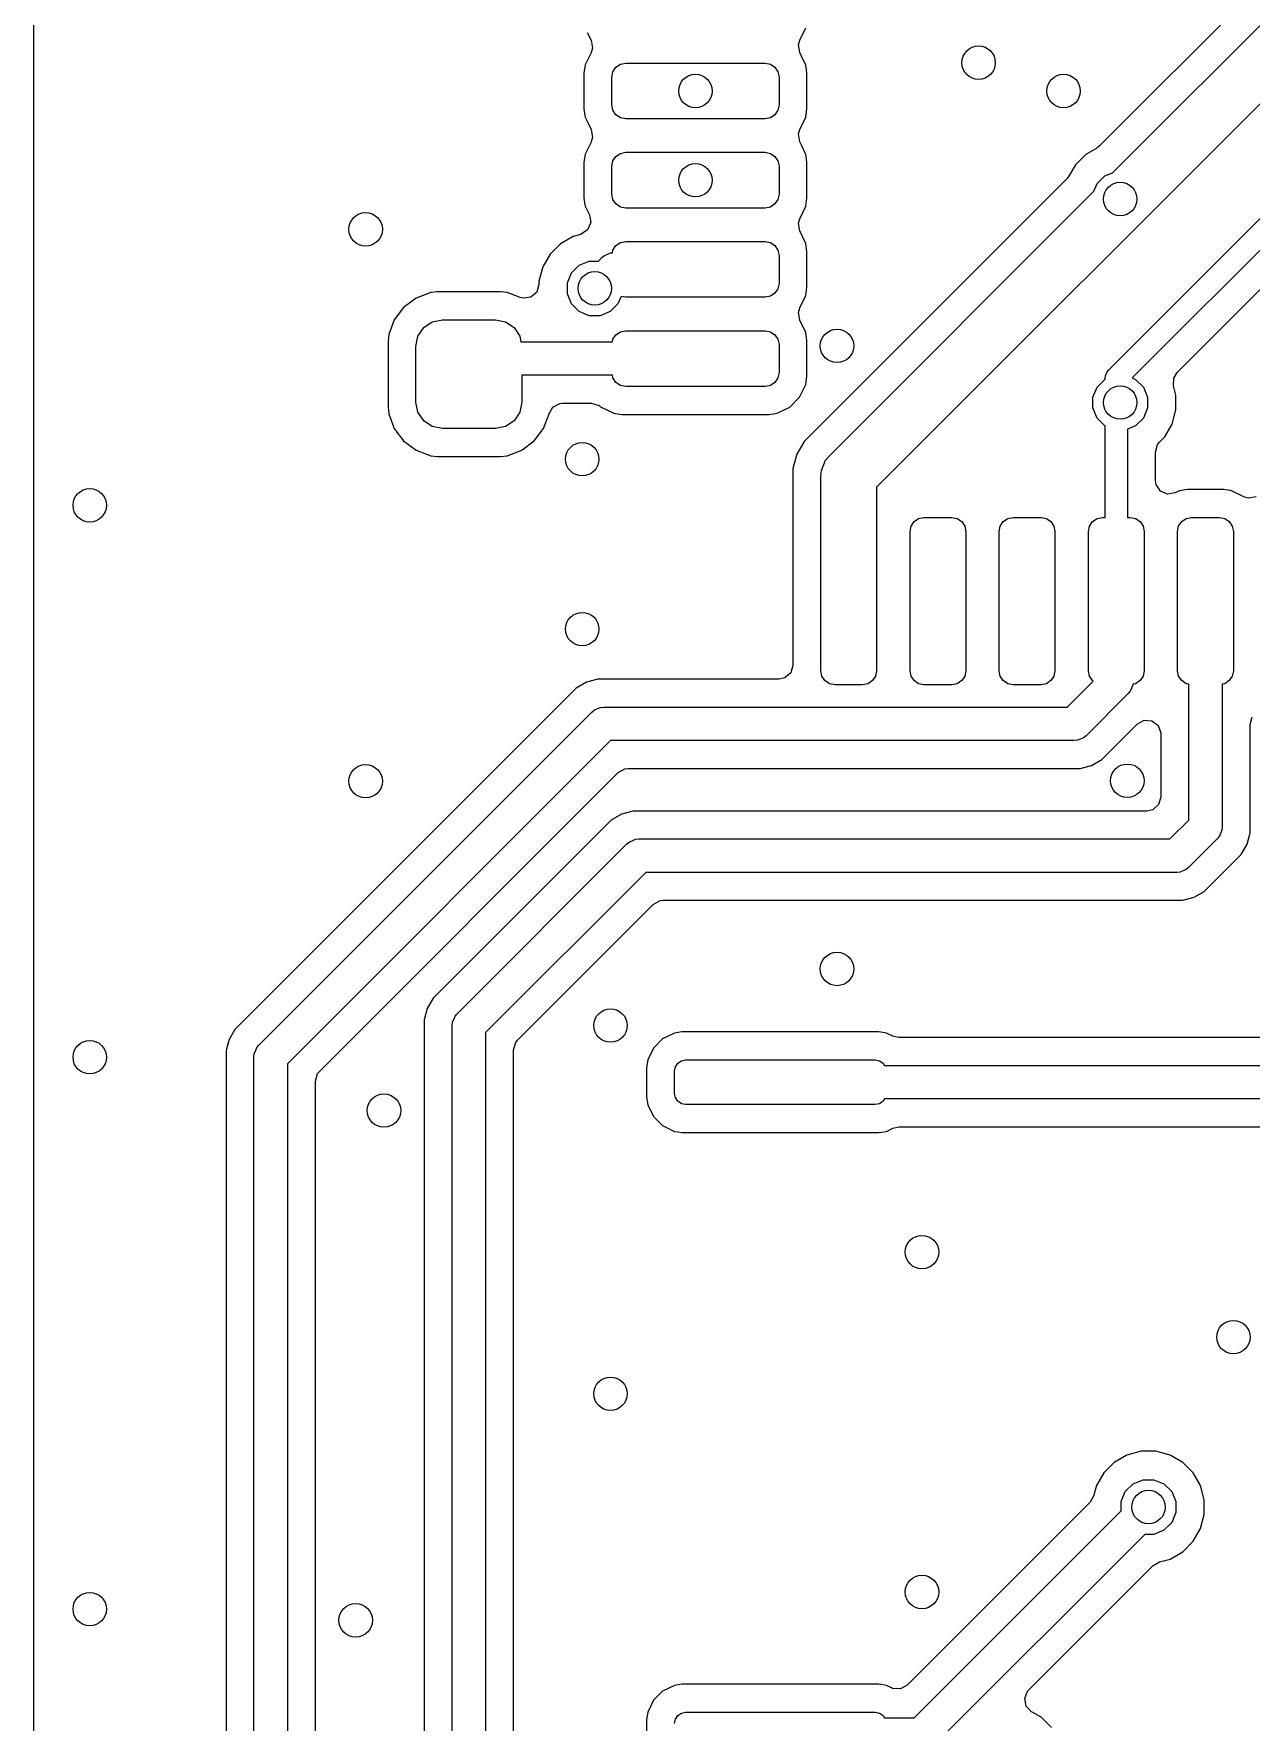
# Model space of a CAD drawing. Extents: x 117 to 217, y -143 to -43.
# Drawn here: x 117 to 127.92, y -108.86 to -93.72 of the extents above; entities that cross this region are included whole.
import ezdxf

# ---------------------------------------------------------------- set-up
doc = ezdxf.new("R2010")
doc.units = 0
doc.layers.add('BLACK', color=7, linetype='CONTINUOUS')

msp = doc.modelspace()

# ---------------------------------------------------------------- linework, layer by layer
at = {"layer": 'BLACK', "linetype": 'CONTINUOUS'}
for p, q in [((117.0005, -102.844013), (117.0005, -58.377309)), ((128.991348, -92.296836), (126.561433, -94.726751)), ((126.675743, -94.966702), (129.23801, -92.404435)), ((129.658827, -92.690727), (124.561, -97.788554)), ((121.965792, -93.707837), (122.000845, -93.779539)), ((123.871154, -93.77954), (123.925866, -93.667625)), ((122.000846, -93.888459), (121.999098, -93.892034)), ((122.000845, -93.779539), (122.000846, -93.77954)), ((122.000846, -93.77954), (122.012605, -93.848413)), ((122.012605, -93.848413), (122.000846, -93.888459)), ((123.859394, -93.819588), (123.871154, -93.77954)), ((123.871153, -93.888459), (123.859394, -93.819588)), ((123.900019, -93.947504), (123.871153, -93.888459)), ((121.946134, -94.000375), (121.9355, -94.073364)), ((121.999098, -93.892034), (121.946134, -94.000373)), ((121.946134, -94.000373), (121.946134, -94.000375)), ((122.195515, -94.061165), (122.222612, -94.020612)), ((122.222612, -94.020612), (122.263165, -93.993515)), ((122.263165, -93.993515), (122.311, -93.984)), ((122.311, -93.984), (123.561, -93.984)), ((123.561, -93.984), (123.608835, -93.993515)), ((123.608835, -93.993515), (123.649388, -94.020612)), ((123.649388, -94.020612), (123.676485, -94.061165)), ((123.925864, -94.000371), (123.900019, -93.947504)), ((123.925866, -94.000375), (123.925864, -94.000371)), ((123.9365, -94.073364), (123.925866, -94.000375)), ((121.9355, -94.073364), (121.9355, -94.394636)), ((122.186, -94.109), (122.195515, -94.061165)), ((122.186, -94.359), (122.186, -94.109)), ((123.676485, -94.061165), (123.686, -94.109)), ((123.686, -94.109), (123.686, -94.359)), ((123.9365, -94.394636), (123.9365, -94.073364)), ((121.9355, -94.394636), (121.944614, -94.457198)), ((121.944614, -94.457198), (121.946134, -94.467626)), ((121.946134, -94.467626), (121.973437, -94.523475)), ((122.195515, -94.406835), (122.186, -94.359)), ((122.222612, -94.447388), (122.195515, -94.406835)), ((122.263165, -94.474485), (122.222612, -94.447388)), ((122.311, -94.484), (122.263165, -94.474485)), ((123.561, -94.484), (122.311, -94.484)), ((123.608835, -94.474485), (123.561, -94.484)), ((123.649388, -94.447388), (123.608835, -94.474485)), ((123.676485, -94.406835), (123.649388, -94.447388)), ((123.686, -94.359), (123.676485, -94.406835)), ((123.871154, -94.57954), (123.925866, -94.467625)), ((123.925866, -94.467625), (123.9365, -94.394636)), ((121.973437, -94.523475), (122.000845, -94.579539)), ((122.000845, -94.579539), (122.000846, -94.57954)), ((122.000846, -94.57954), (122.012605, -94.648413)), ((123.859394, -94.619588), (123.871154, -94.57954)), ((123.871153, -94.688459), (123.859394, -94.619588)), ((121.999098, -94.692034), (121.946134, -94.800373)), ((122.000846, -94.688459), (121.999098, -94.692034)), ((122.012605, -94.648413), (122.000846, -94.688459)), ((122.222612, -94.820612), (122.263165, -94.793515)), ((122.263165, -94.793515), (122.311, -94.784)), ((122.311, -94.784), (123.561, -94.784)), ((123.561, -94.784), (123.608835, -94.793515)), ((123.608835, -94.793515), (123.649388, -94.820612)), ((123.889873, -94.726751), (123.871153, -94.688459)), ((123.924127, -94.796818), (123.889873, -94.726751)), ((123.925866, -94.800375), (123.924127, -94.796818)), ((126.535754, -94.746456), (126.438689, -94.802498)), ((126.561433, -94.726751), (126.535754, -94.746456)), ((121.945824, -94.8025), (121.9355, -94.873364)), ((121.9355, -94.873364), (121.9355, -95.194636)), ((121.946134, -94.800373), (121.945824, -94.8025)), ((122.186, -94.909), (122.195515, -94.861165)), ((122.186, -95.159), (122.186, -94.909)), ((122.195515, -94.861165), (122.222612, -94.820612)), ((123.649388, -94.820612), (123.676485, -94.861165)), ((123.676485, -94.861165), (123.686, -94.909)), ((123.686, -94.909), (123.686, -95.159)), ((123.9365, -94.873364), (123.925866, -94.800375)), ((123.9365, -95.194636), (123.9365, -94.873364)), ((126.345498, -94.895689), (126.289456, -94.992754)), ((126.345502, -94.895683), (126.345498, -94.895689)), ((126.438683, -94.802502), (126.345502, -94.895683)), ((126.438689, -94.802498), (126.438683, -94.802502)), ((126.640289, -96.738289), (128.508499, -94.870079)), ((126.269751, -95.018433), (124.003686, -97.2845)), ((126.289456, -94.992754), (126.269751, -95.018433)), ((126.509702, -95.132743), (126.538133, -95.064107)), ((126.538133, -95.064107), (126.607107, -94.995133)), ((126.607107, -94.995133), (126.675743, -94.966702)), ((128.64992, -95.0115), (126.85406, -96.807361)), ((121.9355, -95.194636), (121.944292, -95.254982)), ((122.195515, -95.206835), (122.186, -95.159)), ((122.222612, -95.247388), (122.195515, -95.206835)), ((122.263165, -95.274485), (122.222612, -95.247388)), ((123.649388, -95.247388), (123.608835, -95.274485)), ((123.676485, -95.206835), (123.649388, -95.247388)), ((123.686, -95.159), (123.676485, -95.206835)), ((123.925866, -95.267625), (123.9365, -95.194636)), ((124.134223, -97.508223), (126.509702, -95.132743)), ((121.944292, -95.254982), (121.946134, -95.267626)), ((121.946134, -95.267626), (121.98442, -95.345941)), ((121.98442, -95.345941), (121.996178, -95.414814)), ((122.311, -95.284), (122.263165, -95.274485)), ((123.561, -95.284), (122.311, -95.284)), ((123.608835, -95.274485), (123.561, -95.284)), ((123.859394, -95.419588), (123.871154, -95.37954)), ((123.871154, -95.37954), (123.925866, -95.267625)), ((127.25635, -96.75933), (128.686862, -95.328819)), ((121.839649, -95.537717), (121.725523, -95.603608)), ((121.839651, -95.537716), (121.839649, -95.537716)), ((121.839649, -95.537716), (121.839649, -95.537717)), ((121.905124, -95.520172), (121.839651, -95.537716)), ((121.91107, -95.518418), (121.905124, -95.520172)), ((121.968835, -95.479111), (121.91107, -95.518418)), ((121.996178, -95.414814), (121.968835, -95.479111)), ((123.871153, -95.488459), (123.859394, -95.419588)), ((123.925866, -95.600375), (123.871153, -95.488459)), ((121.632337, -95.696794), (121.566445, -95.81092)), ((121.632339, -95.696791), (121.632337, -95.696794)), ((121.72552, -95.60361), (121.632339, -95.696791)), ((121.725523, -95.603608), (121.72552, -95.60361)), ((122.11961, -95.709279), (122.151284, -95.696159)), ((122.151284, -95.696159), (122.173681, -95.686882)), ((122.173681, -95.686882), (122.190733, -95.685202)), ((122.190733, -95.685202), (122.195515, -95.661165)), ((122.195515, -95.661165), (122.222612, -95.620612)), ((122.222612, -95.620612), (122.263165, -95.593515)), ((122.263165, -95.593515), (122.311, -95.584)), ((122.311, -95.584), (123.561, -95.584)), ((123.561, -95.584), (123.608835, -95.593515)), ((123.608835, -95.593515), (123.649388, -95.620612)), ((123.649388, -95.620612), (123.676485, -95.661165)), ((123.676485, -95.661165), (123.686, -95.709)), ((123.9365, -95.673364), (123.925866, -95.600375)), ((123.9365, -95.994636), (123.9365, -95.673364)), ((121.566445, -95.81092), (121.532337, -95.938216)), ((121.82497, -95.865215), (121.893944, -95.796241)), ((121.893944, -95.796241), (121.984064, -95.758912)), ((121.984064, -95.758912), (122.065901, -95.758912)), ((122.065901, -95.758912), (122.096879, -95.727934)), ((122.096879, -95.727934), (122.11961, -95.709279)), ((123.686, -95.709), (123.686, -95.959)), ((121.532337, -95.970341), (121.512652, -96.03738)), ((121.532337, -95.938216), (121.532337, -95.970341)), ((121.787641, -95.955335), (121.82497, -95.865215)), ((121.787641, -96.052881), (121.787641, -95.955335)), ((123.676485, -96.006835), (123.649388, -96.047388)), ((123.686, -95.959), (123.676485, -96.006835)), ((123.925866, -96.067625), (123.9365, -95.994636)), ((120.430219, -96.091289), (120.317884, -96.175384)), ((120.5617, -96.042248), (120.430219, -96.091289)), ((120.619809, -96.036), (120.5617, -96.042248)), ((120.619826, -96.036), (120.619809, -96.036)), ((121.188174, -96.036), (120.619826, -96.036)), ((121.18819, -96.036), (121.188174, -96.036)), ((121.2463, -96.042249), (121.18819, -96.036)), ((121.365004, -96.086523), (121.2463, -96.042249)), ((121.39069, -96.093079), (121.365004, -96.086523)), ((121.459848, -96.083135), (121.39069, -96.093079)), ((121.512652, -96.03738), (121.459848, -96.083135)), ((121.82497, -96.143001), (121.787641, -96.052881)), ((121.893944, -96.211975), (121.82497, -96.143001)), ((122.240704, -96.143001), (122.17173, -96.211975)), ((122.268633, -96.075572), (122.240704, -96.143001)), ((122.311, -96.084), (122.268633, -96.075572)), ((123.561, -96.084), (122.311, -96.084)), ((123.608835, -96.074485), (123.561, -96.084)), ((123.649388, -96.047388), (123.608835, -96.074485)), ((123.871154, -96.17954), (123.925866, -96.067625)), ((120.233789, -96.287719), (120.184748, -96.4192)), ((120.317884, -96.175384), (120.233789, -96.287719)), ((120.498562, -96.356062), (120.575613, -96.304579)), ((120.575613, -96.304579), (120.6665, -96.2865)), ((120.6665, -96.2865), (121.1415, -96.2865)), ((121.1415, -96.2865), (121.232387, -96.304579)), ((121.232387, -96.304579), (121.309438, -96.356062)), ((121.984064, -96.249304), (121.893944, -96.211975)), ((122.08161, -96.249304), (121.984064, -96.249304)), ((122.17173, -96.211975), (122.08161, -96.249304)), ((123.859394, -96.219588), (123.871154, -96.17954)), ((123.871153, -96.288459), (123.859394, -96.219588)), ((123.925866, -96.400375), (123.871153, -96.288459)), ((120.184748, -96.4192), (120.1785, -96.477309)), ((120.429, -96.524), (120.447079, -96.433113)), ((120.447079, -96.433113), (120.498562, -96.356062)), ((121.309438, -96.356062), (121.360921, -96.433113)), ((121.360921, -96.433113), (121.371043, -96.484)), ((122.190973, -96.484), (122.195515, -96.461165)), ((122.195515, -96.461165), (122.222612, -96.420612)), ((122.222612, -96.420612), (122.263165, -96.393515)), ((122.263165, -96.393515), (122.311, -96.384)), ((122.311, -96.384), (123.561, -96.384)), ((123.561, -96.384), (123.608835, -96.393515)), ((123.608835, -96.393515), (123.649388, -96.420612)), ((123.649388, -96.420612), (123.676485, -96.461165)), ((123.676485, -96.461165), (123.686, -96.509)), ((123.9365, -96.473364), (123.925866, -96.400375)), ((120.1785, -96.477309), (120.1785, -97.07069)), ((120.429, -97.024), (120.429, -96.524)), ((121.371043, -96.484), (122.190973, -96.484)), ((123.686, -96.509), (123.686, -96.759)), ((123.9365, -96.794636), (123.9365, -96.473364)), ((123.686, -96.759), (123.676485, -96.806835)), ((126.612921, -96.789491), (126.627853, -96.753443)), ((126.627853, -96.753443), (126.640289, -96.738289)), ((127.225921, -96.809253), (127.25635, -96.75933)), ((122.190973, -96.784), (121.379, -96.784)), ((121.379, -96.784), (121.379, -97.024)), ((122.195515, -96.806835), (122.190973, -96.784)), ((122.222612, -96.847388), (122.195515, -96.806835)), ((122.263165, -96.874485), (122.222612, -96.847388)), ((122.311, -96.884), (122.263165, -96.874485)), ((123.561, -96.884), (122.311, -96.884)), ((123.608835, -96.874485), (123.561, -96.884)), ((123.649388, -96.847388), (123.608835, -96.874485)), ((123.676485, -96.806835), (123.649388, -96.847388)), ((123.897759, -96.925118), (123.925866, -96.867625)), ((123.925866, -96.867625), (123.9365, -96.794636)), ((126.500804, -96.979227), (126.538133, -96.889107)), ((126.538133, -96.889107), (126.607107, -96.820133)), ((126.607107, -96.820133), (126.611, -96.81852)), ((126.611, -96.809), (126.612921, -96.789491)), ((126.611, -96.81852), (126.611, -96.809)), ((126.85406, -96.807361), (126.884893, -96.820133)), ((126.884893, -96.820133), (126.953867, -96.889107)), ((126.953867, -96.889107), (126.991196, -96.979227)), ((127.224258, -96.879099), (127.225921, -96.809253)), ((127.2465, -96.962108), (127.224258, -96.879099)), ((120.447079, -97.114887), (120.429, -97.024)), ((121.379, -97.024), (121.360921, -97.114887)), ((121.657545, -97.069269), (121.719455, -97.036883)), ((121.719455, -97.036883), (121.743648, -97.0345)), ((121.743648, -97.0345), (122.0041, -97.0345)), ((122.0041, -97.0345), (122.071139, -97.054185)), ((122.071139, -97.054185), (122.085574, -97.065817)), ((122.085574, -97.065817), (122.089789, -97.068827)), ((123.78221, -97.068827), (123.870827, -96.98021)), ((123.870827, -96.98021), (123.897759, -96.925118)), ((126.500804, -97.076773), (126.500804, -96.979227)), ((126.991196, -96.979227), (126.991196, -97.076773)), ((127.2465, -97.093892), (127.2465, -96.962108)), ((120.1785, -97.07069), (120.184748, -97.128799)), ((120.184748, -97.128799), (120.233789, -97.26028)), ((120.498562, -97.191938), (120.447079, -97.114887)), ((120.575613, -97.243421), (120.498562, -97.191938)), ((121.309438, -97.191938), (121.232387, -97.243421)), ((121.360921, -97.114887), (121.309438, -97.191938)), ((121.574212, -97.260278), (121.623251, -97.128799)), ((121.62325, -97.128799), (121.625962, -97.121531)), ((121.623251, -97.128799), (121.62325, -97.128799)), ((121.625962, -97.121531), (121.627465, -97.122091)), ((121.627465, -97.122091), (121.657545, -97.069269)), ((122.089789, -97.068827), (122.197572, -97.121518)), ((122.197572, -97.121518), (122.202375, -97.123866)), ((122.202375, -97.123866), (122.275364, -97.1345)), ((122.275364, -97.1345), (122.27537, -97.1345)), ((122.27537, -97.1345), (123.59663, -97.1345)), ((123.59663, -97.1345), (123.596636, -97.1345)), ((123.596636, -97.1345), (123.669625, -97.123866)), ((123.669625, -97.123866), (123.743422, -97.087789)), ((123.743422, -97.087789), (123.78221, -97.068827)), ((126.538133, -97.166893), (126.500804, -97.076773)), ((126.607107, -97.235867), (126.538133, -97.166893)), ((126.953867, -97.166893), (126.884893, -97.235867)), ((126.991196, -97.076773), (126.953867, -97.166893)), ((127.212392, -97.221186), (127.2465, -97.093892)), ((120.233789, -97.26028), (120.267351, -97.305112)), ((120.267351, -97.305112), (120.317884, -97.372616)), ((120.6665, -97.2615), (120.575613, -97.243421)), ((121.1415, -97.2615), (120.6665, -97.2615)), ((121.232387, -97.243421), (121.1415, -97.2615)), ((121.490116, -97.372616), (121.574212, -97.260278)), ((124.003686, -97.2845), (123.910502, -97.377683)), ((126.611, -97.237479), (126.607107, -97.235867)), ((126.611, -98.059), (126.611, -97.237479)), ((126.884893, -97.235867), (126.811, -97.266474)), ((126.811, -97.266474), (126.811, -98.059)), ((127.109199, -97.372615), (127.1465, -97.335314)), ((127.1465, -97.335314), (127.212392, -97.221186)), ((120.317884, -97.372616), (120.430222, -97.456712)), ((120.430222, -97.456712), (120.522594, -97.491165)), ((120.522594, -97.491165), (120.5617, -97.505751)), ((120.5617, -97.505751), (120.619809, -97.511999)), ((120.619809, -97.511999), (120.619826, -97.512)), ((120.619826, -97.512), (121.188174, -97.512)), ((121.188174, -97.512), (121.18819, -97.511999)), ((121.18819, -97.511999), (121.246299, -97.505751)), ((121.246299, -97.505751), (121.377778, -97.456712)), ((121.377778, -97.456712), (121.490116, -97.372616)), ((123.844608, -97.491812), (123.8105, -97.619108)), ((123.9105, -97.377686), (123.844608, -97.491812)), ((123.910502, -97.377683), (123.9105, -97.377686)), ((124.103137, -97.546102), (124.134223, -97.508223)), ((127.0615, -97.471676), (127.081185, -97.404637)), ((127.0615, -97.726024), (127.0615, -97.471676)), ((127.081185, -97.404637), (127.097819, -97.383995)), ((127.097819, -97.383995), (127.109199, -97.372615)), ((123.8105, -97.619108), (123.8105, -99.3855)), ((124.061, -97.685), (124.065804, -97.636227)), ((124.065804, -97.636227), (124.103133, -97.546107)), ((124.103133, -97.546107), (124.103137, -97.546102)), ((124.061, -98.184), (124.061, -97.685)), ((124.561, -97.788554), (124.561, -98.184)), ((127.067483, -97.764075), (127.0615, -97.726024)), ((127.10679, -97.82184), (127.067483, -97.764075)), ((127.171087, -97.849183), (127.10679, -97.82184)), ((127.277373, -97.819134), (127.23996, -97.837425)), ((127.295622, -97.816475), (127.277373, -97.819134)), ((127.350364, -97.8085), (127.295622, -97.816475)), ((127.671636, -97.8085), (127.350364, -97.8085)), ((127.734198, -97.817614), (127.671636, -97.8085)), ((127.744626, -97.819134), (127.734198, -97.817614)), ((127.85654, -97.873846), (127.744626, -97.819134)), ((127.23996, -97.837425), (127.171087, -97.849183)), ((127.896587, -97.885605), (127.85654, -97.873846)), ((127.96546, -97.873846), (127.896587, -97.885605)), ((124.870515, -98.136165), (124.897612, -98.095612)), ((124.897612, -98.095612), (124.938165, -98.068515)), ((124.938165, -98.068515), (124.986, -98.059)), ((124.986, -98.059), (125.236, -98.059)), ((125.236, -98.059), (125.283835, -98.068515)), ((125.283835, -98.068515), (125.324388, -98.095612)), ((125.324388, -98.095612), (125.351485, -98.136165)), ((125.670515, -98.136165), (125.697612, -98.095612)), ((125.697612, -98.095612), (125.738165, -98.068515)), ((125.738165, -98.068515), (125.786, -98.059)), ((125.786, -98.059), (126.036, -98.059)), ((126.036, -98.059), (126.083835, -98.068515)), ((126.083835, -98.068515), (126.124388, -98.095612)), ((126.124388, -98.095612), (126.151485, -98.136165)), ((126.470515, -98.136165), (126.497612, -98.095612)), ((126.497612, -98.095612), (126.538165, -98.068515)), ((126.538165, -98.068515), (126.586, -98.059)), ((126.586, -98.059), (126.611, -98.059)), ((126.811, -98.059), (126.836, -98.059)), ((126.836, -98.059), (126.883835, -98.068515)), ((126.883835, -98.068515), (126.924388, -98.095612)), ((126.924388, -98.095612), (126.951485, -98.136165)), ((127.270515, -98.136165), (127.297612, -98.095612)), ((127.297612, -98.095612), (127.338165, -98.068515)), ((127.338165, -98.068515), (127.386, -98.059)), ((127.386, -98.059), (127.636, -98.059)), ((127.636, -98.059), (127.683835, -98.068515)), ((127.683835, -98.068515), (127.724388, -98.095612)), ((127.724388, -98.095612), (127.751485, -98.136165)), ((124.061, -99.434), (124.061, -98.184)), ((124.561, -98.184), (124.561, -99.434)), ((124.861, -98.184), (124.870515, -98.136165)), ((124.861, -99.434), (124.861, -98.184)), ((125.351485, -98.136165), (125.361, -98.184)), ((125.361, -98.184), (125.361, -99.434)), ((125.661, -98.184), (125.670515, -98.136165)), ((125.661, -99.434), (125.661, -98.184)), ((126.151485, -98.136165), (126.161, -98.184)), ((126.161, -98.184), (126.161, -99.434)), ((126.461, -98.184), (126.470515, -98.136165)), ((126.461, -99.434), (126.461, -98.184)), ((126.951485, -98.136165), (126.961, -98.184)), ((126.961, -98.184), (126.961, -99.434)), ((127.261, -98.184), (127.270515, -98.136165)), ((127.261, -99.434), (127.261, -98.184)), ((127.751485, -98.136165), (127.761, -98.184)), ((127.761, -98.184), (127.761, -99.434)), ((123.790815, -99.452539), (123.738011, -99.498294)), ((123.8105, -99.3855), (123.790815, -99.452539)), ((124.070515, -99.481835), (124.061, -99.434)), ((124.097612, -99.522388), (124.070515, -99.481835)), ((124.551485, -99.481835), (124.524388, -99.522388)), ((124.561, -99.434), (124.551485, -99.481835)), ((124.870515, -99.481835), (124.861, -99.434)), ((124.897612, -99.522388), (124.870515, -99.481835)), ((125.351485, -99.481835), (125.324388, -99.522388)), ((125.361, -99.434), (125.351485, -99.481835)), ((125.670515, -99.481835), (125.661, -99.434)), ((125.697612, -99.522388), (125.670515, -99.481835)), ((126.151485, -99.481835), (126.124388, -99.522388)), ((126.161, -99.434), (126.151485, -99.481835)), ((126.470515, -99.481835), (126.461, -99.434)), ((126.497612, -99.522388), (126.470515, -99.481835)), ((126.951485, -99.481835), (126.924388, -99.522388)), ((126.961, -99.434), (126.951485, -99.481835)), ((127.270515, -99.481835), (127.261, -99.434)), ((127.297612, -99.522388), (127.270515, -99.481835)), ((127.751485, -99.481835), (127.724388, -99.522388)), ((127.761, -99.434), (127.751485, -99.481835)), ((121.866824, -99.589522), (118.805522, -102.650824)), ((121.866827, -99.58952), (121.866824, -99.589522)), ((121.95815, -99.536793), (121.866827, -99.58952)), ((122.060013, -99.5095), (121.95815, -99.536793)), ((123.6865, -99.5095), (122.060013, -99.5095)), ((123.738011, -99.498294), (123.6865, -99.5095)), ((124.138165, -99.549485), (124.097612, -99.522388)), ((124.186, -99.559), (124.138165, -99.549485)), ((124.436, -99.559), (124.186, -99.559)), ((124.483835, -99.549485), (124.436, -99.559)), ((124.524388, -99.522388), (124.483835, -99.549485)), ((124.938165, -99.549485), (124.897612, -99.522388)), ((124.986, -99.559), (124.938165, -99.549485)), ((125.236, -99.559), (124.986, -99.559)), ((125.283835, -99.549485), (125.236, -99.559)), ((125.324388, -99.522388), (125.283835, -99.549485)), ((125.738165, -99.549485), (125.697612, -99.522388)), ((125.786, -99.559), (125.738165, -99.549485)), ((126.036, -99.559), (125.786, -99.559)), ((126.083835, -99.549485), (126.036, -99.559)), ((126.124388, -99.522388), (126.083835, -99.549485)), ((126.271868, -99.76), (126.504726, -99.527141)), ((126.817066, -99.639066), (126.440066, -100.016066)), ((126.504726, -99.527141), (126.497612, -99.522388)), ((126.835721, -99.616335), (126.817066, -99.639066)), ((126.858118, -99.562263), (126.835721, -99.616335)), ((126.858887, -99.554447), (126.858118, -99.562263)), ((126.883835, -99.549485), (126.858887, -99.554447)), ((126.924388, -99.522388), (126.883835, -99.549485)), ((127.338165, -99.549485), (127.297612, -99.522388)), ((127.361, -99.554027), (127.338165, -99.549485)), ((127.361, -100.772868), (127.361, -99.554027)), ((127.683835, -99.549485), (127.661, -99.554027)), ((127.661, -99.554027), (127.661, -100.835)), ((127.724388, -99.522388), (127.683835, -99.549485)), ((122.006674, -99.803934), (122.029404, -99.785279)), ((122.029404, -99.785279), (122.067639, -99.769442)), ((122.067639, -99.769442), (122.083476, -99.762882)), ((122.083476, -99.762882), (122.11274, -99.76)), ((122.11274, -99.76), (126.271868, -99.76)), ((119.019934, -102.790674), (122.006674, -99.803934)), ((126.579913, -100.23048), (126.898819, -99.911572)), ((126.898819, -99.911572), (126.960142, -99.878088)), ((126.960142, -99.878088), (127.029833, -99.883072)), ((127.029833, -99.883072), (127.085767, -99.924943)), ((127.085767, -99.924943), (127.110184, -99.990408)), ((127.9115, -99.915711), (127.931185, -99.848672)), ((127.9115, -100.782273), (127.9115, -99.915711)), ((122.174872, -100.06), (119.276, -102.958872)), ((126.334, -100.06), (122.174872, -100.06)), ((126.363264, -100.057118), (126.334, -100.06)), ((126.385661, -100.04784), (126.363264, -100.057118)), ((126.417335, -100.034721), (126.385661, -100.04784)), ((126.440066, -100.016066), (126.417335, -100.034721)), ((127.110184, -99.990408), (127.1105, -99.999254)), ((127.1105, -99.999254), (127.1105, -100.5675)), ((126.488588, -100.283207), (126.579913, -100.23048)), ((119.562819, -103.026314), (122.242314, -100.346819)), ((122.242314, -100.346819), (122.303637, -100.313334)), ((122.303637, -100.313334), (122.329995, -100.3105)), ((122.329995, -100.3105), (126.386725, -100.3105)), ((126.386725, -100.3105), (126.386727, -100.3105)), ((126.386727, -100.3105), (126.488588, -100.283207)), ((122.375273, -100.6915), (122.273413, -100.718793)), ((126.9865, -100.6915), (122.375273, -100.6915)), ((127.038011, -100.680294), (126.9865, -100.6915)), ((127.090815, -100.634539), (127.038011, -100.680294)), ((127.1105, -100.5675), (127.090815, -100.634539)), ((122.182085, -100.771521), (120.583522, -102.370084)), ((122.18209, -100.771517), (122.182085, -100.771521)), ((122.195583, -100.763728), (122.18209, -100.771517)), ((122.195585, -100.763727), (122.195583, -100.763728)), ((122.27341, -100.718794), (122.195585, -100.763727)), ((122.273413, -100.718793), (122.27341, -100.718794)), ((127.191868, -100.942), (127.361, -100.772868)), ((127.661, -100.835), (127.658118, -100.864263)), ((127.9115, -100.887727), (127.9115, -100.782273)), ((120.797934, -102.509934), (122.321934, -100.985934)), ((122.321934, -100.985934), (122.344664, -100.967279)), ((122.344664, -100.967279), (122.367061, -100.958002)), ((122.367061, -100.958002), (122.398736, -100.944882)), ((122.398736, -100.944882), (122.428, -100.942)), ((122.428, -100.942), (127.191868, -100.942)), ((127.617066, -100.941066), (127.360066, -101.198066)), ((127.635721, -100.918335), (127.617066, -100.941066)), ((127.658118, -100.864263), (127.635721, -100.918335)), ((127.83148, -101.080913), (127.884207, -100.989588)), ((127.884207, -100.989588), (127.9115, -100.887727)), ((127.499913, -101.41248), (127.83148, -101.080913)), ((122.490132, -101.242), (121.054, -102.678132)), ((127.254, -101.242), (122.490132, -101.242)), ((127.283264, -101.239118), (127.254, -101.242)), ((127.322813, -101.222736), (127.283264, -101.239118)), ((127.337335, -101.216721), (127.322813, -101.222736)), ((127.360066, -101.198066), (127.337335, -101.216721)), ((127.408588, -101.465207), (127.499913, -101.41248)), ((121.340819, -102.745574), (122.557574, -101.528819)), ((122.557574, -101.528819), (122.618897, -101.495334)), ((122.618897, -101.495334), (122.645255, -101.4925)), ((122.645255, -101.4925), (127.306725, -101.4925)), ((127.306725, -101.4925), (127.306727, -101.4925)), ((127.306727, -101.4925), (127.408588, -101.465207)), ((120.530793, -102.461413), (120.5035, -102.563273)), ((120.583518, -102.37009), (120.530792, -102.461412)), ((120.530792, -102.461412), (120.530793, -102.461413)), ((120.583522, -102.370084), (120.583518, -102.37009)), ((120.779279, -102.532665), (120.797934, -102.509934)), ((118.80552, -102.650827), (118.752793, -102.742151)), ((118.805522, -102.650824), (118.80552, -102.650827)), ((120.5035, -102.563273), (120.5035, -112.066726)), ((120.754, -102.616), (120.756882, -102.586736)), ((120.754, -112.014), (120.754, -102.616)), ((120.756882, -102.586736), (120.77405, -102.545289)), ((120.77405, -102.545289), (120.779279, -102.532665)), ((118.752793, -102.742151), (118.7306, -102.824975)), ((118.988601, -102.844013), (119.001279, -102.813405)), ((119.001279, -102.813405), (119.019934, -102.790674)), ((121.054, -102.678132), (121.054, -111.951868)), ((121.3045, -102.833255), (121.324185, -102.766216)), ((121.324185, -102.766216), (121.340819, -102.745574)), ((122.558803, -102.817514), (122.507426, -102.922608)), ((122.641514, -102.734803), (122.558803, -102.817514)), ((122.746608, -102.683426), (122.641514, -102.734803)), ((122.814739, -102.6735), (122.746608, -102.683426)), ((122.81474, -102.6735), (122.814739, -102.6735)), ((124.58126, -102.6735), (122.81474, -102.6735)), ((124.581261, -102.6735), (124.58126, -102.6735)), ((124.649391, -102.683426), (124.581261, -102.6735)), ((124.705592, -102.710901), (124.649391, -102.683426)), ((124.760052, -102.7235), (124.705592, -102.710901)), ((128.052745, -102.7235), (124.760052, -102.7235)), ((117.0005, -137.809685), (117.0005, -102.844013)), ((118.729767, -102.828087), (118.7255, -102.844013)), ((118.7255, -102.844013), (118.7255, -102.848937)), ((118.7255, -102.848937), (118.7255, -124.004726)), ((118.730596, -102.82499), (118.729767, -102.828087)), ((118.7306, -102.824975), (118.730596, -102.82499)), ((118.976, -102.89674), (118.978882, -102.867476)), ((118.976, -123.952), (118.976, -102.89674)), ((118.978882, -102.867476), (118.988601, -102.844013)), ((119.276, -102.958872), (119.276, -123.889868)), ((121.3045, -108.840739), (121.3045, -102.833255)), ((122.507426, -102.922608), (122.4975, -102.990739)), ((122.755612, -102.985732), (122.777289, -102.953289)), ((122.777289, -102.953289), (122.809732, -102.931612)), ((122.809732, -102.931612), (122.848, -102.924)), ((122.848, -102.924), (124.548, -102.924)), ((124.548, -102.924), (124.586268, -102.931612)), ((124.586268, -102.931612), (124.618711, -102.953289)), ((124.618711, -102.953289), (124.632549, -102.974)), ((124.632549, -102.974), (128.207868, -102.974)), ((119.5265, -103.113995), (119.546185, -103.046956)), ((119.5265, -119.874739), (119.5265, -103.113995)), ((119.546185, -103.046956), (119.562819, -103.026314)), ((122.4975, -102.990739), (122.4975, -103.25726)), ((122.748, -103.024), (122.755612, -102.985732)), ((122.748, -103.224), (122.748, -103.024)), ((122.4975, -103.25726), (122.507426, -103.325391)), ((122.755612, -103.262268), (122.748, -103.224)), ((122.777289, -103.294711), (122.755612, -103.262268)), ((124.632549, -103.274), (124.618711, -103.294711)), ((128.27, -103.274), (124.632549, -103.274)), ((122.507426, -103.325391), (122.558803, -103.430485)), ((122.809732, -103.316388), (122.777289, -103.294711)), ((122.848, -103.324), (122.809732, -103.316388)), ((124.548, -103.324), (122.848, -103.324)), ((124.586268, -103.316388), (124.548, -103.324)), ((124.618711, -103.294711), (124.586268, -103.316388)), ((122.558803, -103.430485), (122.641514, -103.513196)), ((122.641514, -103.513196), (122.641515, -103.513196)), ((122.641515, -103.513196), (122.641517, -103.513198)), ((122.641517, -103.513198), (122.746607, -103.564573)), ((122.746607, -103.564573), (122.780673, -103.569536)), ((122.780673, -103.569536), (122.814739, -103.5745)), ((122.814739, -103.5745), (122.81474, -103.5745)), ((122.81474, -103.5745), (122.845486, -103.5745)), ((122.845486, -103.5745), (122.848, -103.574)), ((122.848, -103.574), (124.548, -103.574)), ((124.548, -103.574), (124.550514, -103.5745)), ((124.550514, -103.5745), (124.581261, -103.5745)), ((124.581261, -103.5745), (124.603971, -103.571191)), ((124.603971, -103.571191), (124.649393, -103.564573)), ((124.649393, -103.564573), (124.705592, -103.537098)), ((124.705592, -103.537098), (124.760052, -103.5245)), ((124.760052, -103.5245), (128.322725, -103.5245)), ((126.934108, -106.4335), (126.806812, -106.467608)), ((127.065892, -106.4335), (126.934108, -106.4335)), ((127.129539, -106.450554), (127.065892, -106.4335)), ((127.193187, -106.467608), (127.129539, -106.450554)), ((126.692683, -106.533502), (126.599502, -106.626683)), ((126.692686, -106.5335), (126.692683, -106.533502)), ((126.806812, -106.467608), (126.692686, -106.5335)), ((127.25025, -106.500554), (127.193187, -106.467608)), ((127.307314, -106.5335), (127.25025, -106.500554)), ((127.4005, -106.626686), (127.307314, -106.5335)), ((126.533608, -106.740812), (126.508099, -106.836014)), ((126.5995, -106.626686), (126.533608, -106.740812)), ((126.599502, -106.626683), (126.5995, -106.626686)), ((126.792133, -106.795107), (126.861107, -106.726133)), ((126.861107, -106.726133), (126.951227, -106.688804)), ((126.951227, -106.688804), (127.048773, -106.688804)), ((127.048773, -106.688804), (127.138893, -106.726133)), ((127.138893, -106.726133), (127.207867, -106.795107)), ((127.466392, -106.740814), (127.4005, -106.626686)), ((127.5005, -106.868108), (127.466392, -106.740814)), ((126.476005, -106.891601), (124.836108, -108.531498)), ((126.508099, -106.836014), (126.476005, -106.891601)), ((126.754804, -106.885227), (126.792133, -106.795107)), ((126.754804, -106.967064), (126.754804, -106.885227)), ((127.207867, -106.795107), (127.245196, -106.885227)), ((127.245196, -106.885227), (127.245196, -106.982773)), ((127.5005, -106.999892), (127.5005, -106.868108)), ((124.897868, -108.824), (126.754804, -106.967064)), ((127.245196, -106.982773), (127.207867, -107.072893)), ((127.466392, -107.127186), (127.5005, -106.999892)), ((126.966936, -107.179196), (125.066066, -109.080066)), ((127.048773, -107.179196), (126.966936, -107.179196)), ((127.138893, -107.141867), (127.048773, -107.179196)), ((127.207867, -107.072893), (127.138893, -107.141867)), ((127.4005, -107.241314), (127.466392, -107.127186)), ((127.193186, -107.400392), (127.307314, -107.3345)), ((127.307314, -107.3345), (127.4005, -107.241314)), ((125.925612, -108.574779), (127.042399, -107.457992)), ((127.042399, -107.457992), (127.097982, -107.425901)), ((127.097982, -107.425901), (127.193186, -107.400392)), ((122.746608, -108.533426), (122.641514, -108.584803)), ((122.814739, -108.5235), (122.746608, -108.533426)), ((122.81474, -108.5235), (122.814739, -108.5235)), ((122.845486, -108.5235), (122.81474, -108.5235)), ((122.848, -108.524), (122.845486, -108.5235)), ((124.548, -108.524), (122.848, -108.524)), ((124.550514, -108.5235), (124.548, -108.524)), ((124.58126, -108.5235), (124.550514, -108.5235)), ((124.581261, -108.5235), (124.58126, -108.5235)), ((124.649391, -108.533426), (124.581261, -108.5235)), ((124.693967, -108.555218), (124.649391, -108.533426)), ((124.705093, -108.559999), (124.693967, -108.555218)), ((124.774785, -108.564983), (124.705093, -108.559999)), ((124.836108, -108.531498), (124.774785, -108.564983)), ((125.915831, -108.585801), (125.925612, -108.574779)), ((122.558803, -108.667514), (122.507426, -108.772608)), ((122.641514, -108.584803), (122.558803, -108.667514)), ((125.889863, -108.650666), (125.915831, -108.585801)), ((125.903085, -108.719273), (125.889863, -108.650666)), ((125.951301, -108.76984), (125.903085, -108.719273)), ((121.3045, -111.796745), (121.3045, -108.840739)), ((122.507426, -108.772608), (122.4975, -108.840739)), ((122.4975, -108.840739), (122.4975, -109.10726)), ((122.748, -108.874), (122.755612, -108.835732)), ((122.755612, -108.835732), (122.777289, -108.803289)), ((122.777289, -108.803289), (122.809732, -108.781612)), ((122.809732, -108.781612), (122.848, -108.774)), ((122.848, -108.774), (124.548, -108.774)), ((124.548, -108.774), (124.586268, -108.781612)), ((124.586268, -108.781612), (124.618711, -108.803289)), ((124.618711, -108.803289), (124.632549, -108.824)), ((124.632549, -108.824), (124.897868, -108.824)), ((125.956095, -108.772608), (125.951301, -108.76984)), ((126.037314, -108.8195), (125.956095, -108.772608)), ((126.1305, -108.912686), (126.037314, -108.8195))]:
    msp.add_line(p, q, dxfattribs=at)
at = {"layer": 'BLACK'}
for centre in [(125.476, -93.98), (122.936, -94.234), (126.238, -94.234), (122.936, -95.034), (126.746, -95.203), (119.977413, -95.474873), (122.032837, -96.004108), (124.206, -96.52), (126.746, -97.028), (121.92, -97.536), (117.50254, -97.949746), (121.92, -99.06), (119.977413, -100.424619), (126.81, -100.42), (124.206, -102.108), (122.174, -102.616), (117.50254, -102.899492), (120.142, -103.378), (124.968, -104.648), (127.762, -105.41), (122.174, -105.918), (127, -106.934), (124.968, -107.696), (117.50254, -107.849238), (119.888, -107.95)]:
    msp.add_circle(centre, 0.15, dxfattribs=at)

doc.saveas('drawing.dxf')
